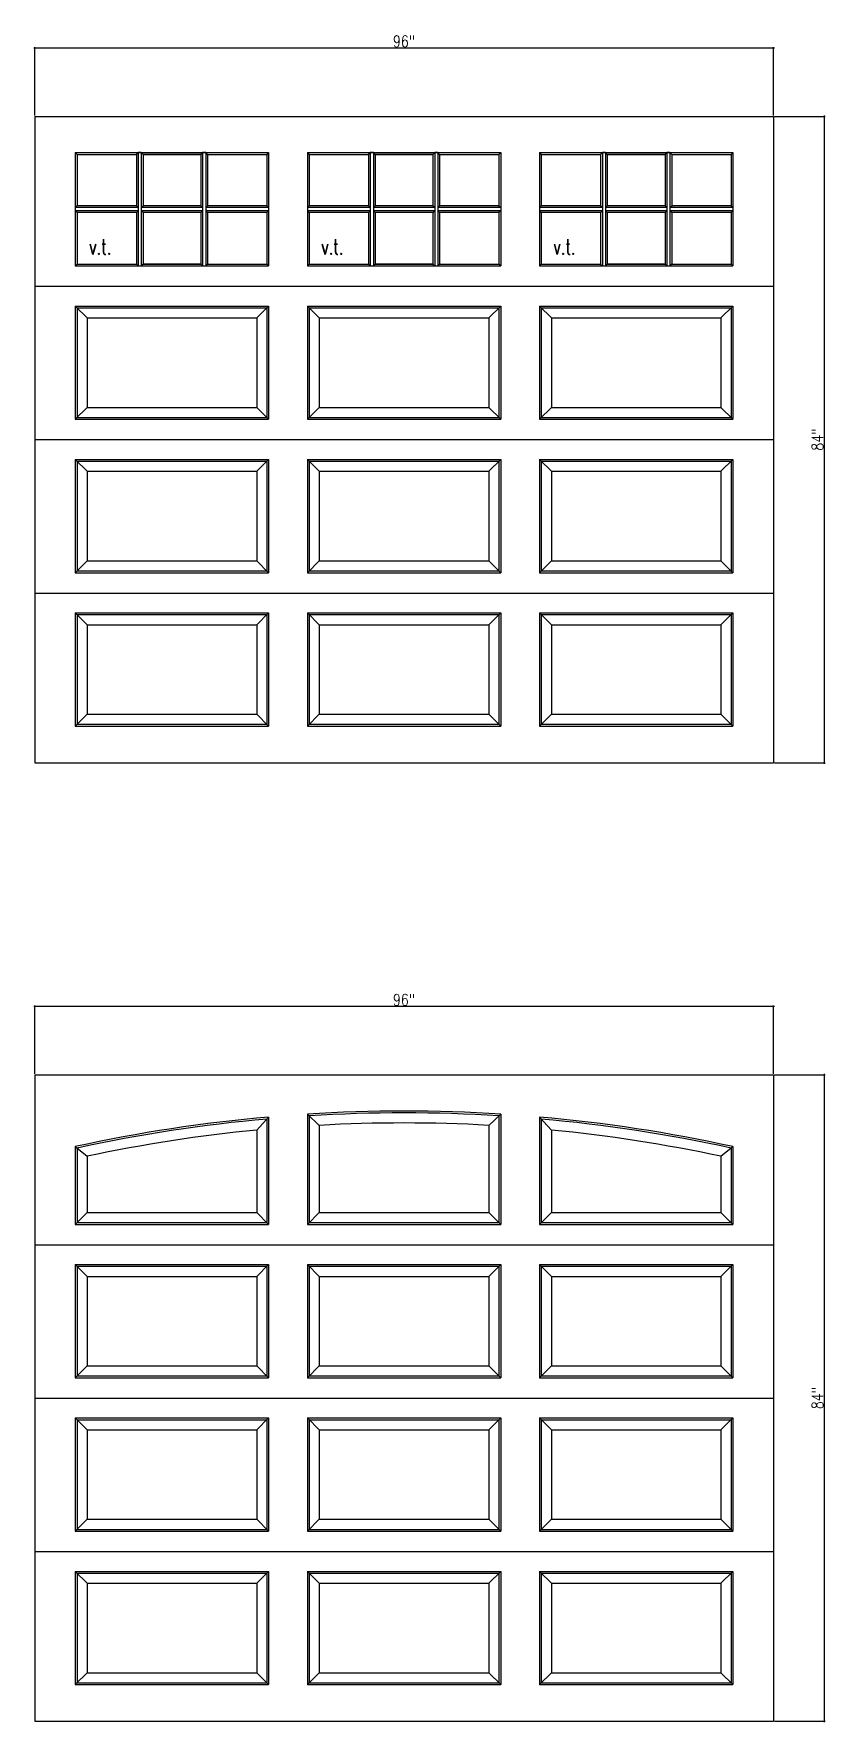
# Model space of a CAD drawing. Header units: inches. Extents: x 1985 to 11287, y 379 to 3234.
# Drawn here: x 8770.3 to 8873.1, y 2725.4 to 2944.8 of the extents above; entities that cross this region are included whole.
import ezdxf

# ---------------------------------------------------------------- set-up
doc = ezdxf.new("R2010")
doc.units = ezdxf.units.IN
doc.header["$MEASUREMENT"] = 0
doc.layers.get('0').update_dxf_attribs({"linetype": 'CONTINUOUS'})
doc.layers.get('Defpoints').update_dxf_attribs({"linetype": 'CONTINUOUS'})
doc.layers.add('COTE1-1 99', color=7, linetype='CONTINUOUS')
doc.layers.add('elevation 99', color=7, linetype='CONTINUOUS')
doc.styles.get("Standard").update_dxf_attribs({"font": 'txt.shx', "width": 0.8})
doc.dimstyles.new('Elevation', dxfattribs={"dimscale": 2, "dimtxt": 0.75, "dimasz": 0.0625, "dimexe": 0.0625, "dimexo": 0.0625, "dimgap": 0.0625, "dimtad": 1, "dimdec": 5, "dimzin": 0, "dimdsep": 46, "dimlunit": 5, "dimtxsty": 'Standard', "dimblk1": 'OBLIQUE', "dimblk2": 'OBLIQUE', "dimsah": 1, "dimcen": 2, "dimdle": 0.0625, "dimclrd": 1, "dimclre": 1, "dimadec": 1, "dimazin": 0, "dimtfac": 0.375, "dimtdec": 5, "dimtmove": 0, "dimatfit": 3, "dimldrblk": 'OBLIQUE', "dimfxl": 1, "dimfrac": 2, "dimtolj": 1, "dimtzin": 0, "dimarcsym": 0})

# ---------------------------------------------------------------- blocks, each defined once
blk = doc.blocks.new('_OBLIQUE')
at = {"color": 0, "linetype": 'ByBlock'}
blk.add_line((-0.5, -0.5), (0.5, 0.5), dxfattribs=at)
blk = doc.blocks.new('*D6')
at = {"layer": 'COTE1-1 99', "color": 1, "lineweight": -2, "transparency": 16777216}
for p, q in [((8866.51, 2942.93), (8770.26, 2942.93)), ((8770.38, 2934.18), (8770.38, 2943.06)), ((8866.38, 2934.18), (8866.38, 2943.06))]:
    blk.add_line(p, q, dxfattribs=at)
at = {"layer": 'Defpoints', "color": 0, "transparency": 16777216}
for p in [(8770.38, 2942.93), (8770.38, 2934.05), (8866.38, 2934.05)]:
    blk.add_point(p, dxfattribs=at)
at = {"layer": 'COTE1-1 99', "color": 1, "lineweight": -2, "transparency": 16777216, "xscale": 0.125, "yscale": 0.125, "zscale": 0.125, "rotation": 180}
blk.add_blockref('_OBLIQUE', (8770.38, 2942.93), dxfattribs=at)
at = {"layer": 'COTE1-1 99', "color": 1, "lineweight": -2, "transparency": 16777216, "xscale": 0.125, "yscale": 0.125, "zscale": 0.125}
blk.add_blockref('_OBLIQUE', (8866.38, 2942.93), dxfattribs=at)
at = {"layer": 'COTE1-1 99', "color": 0, "transparency": 16777216, "insert": (8818.38, 2943.81), "char_height": 1.5, "attachment_point": 5}
blk.add_mtext('\\A1;96"', dxfattribs=at)
blk = doc.blocks.new('*D22')
at = {"layer": 'COTE1-1 99', "color": 1, "lineweight": -2, "transparency": 16777216}
for p, q in [((8866.51, 2934.05), (8873.12, 2934.05)), ((8872.99, 2934.18), (8872.99, 2849.93)), ((8866.51, 2850.05), (8873.12, 2850.05))]:
    blk.add_line(p, q, dxfattribs=at)
at = {"layer": 'Defpoints', "color": 0, "transparency": 16777216}
for p in [(8866.38, 2934.05), (8866.38, 2850.05), (8872.99, 2850.05)]:
    blk.add_point(p, dxfattribs=at)
at = {"layer": 'COTE1-1 99', "color": 1, "lineweight": -2, "transparency": 16777216, "xscale": 0.125, "yscale": 0.125, "zscale": 0.125}
for p, rotation in [((8872.99, 2934.05), 90), ((8872.99, 2850.05), 270)]:
    blk.add_blockref('_OBLIQUE', p, dxfattribs=dict(at, rotation=rotation))
at = {"layer": 'COTE1-1 99', "color": 0, "transparency": 16777216, "insert": (8872.12, 2892.05), "char_height": 1.5, "attachment_point": 5, "rotation": 90}
blk.add_mtext('\\A1;84"', dxfattribs=at)
blk = doc.blocks.new('*D23')
at = {"layer": 'COTE1-1 99', "color": 1, "lineweight": -2, "transparency": 16777216}
for p, q in [((8866.51, 2818.37), (8770.26, 2818.37)), ((8770.38, 2809.62), (8770.38, 2818.5)), ((8866.38, 2809.62), (8866.38, 2818.5))]:
    blk.add_line(p, q, dxfattribs=at)
at = {"layer": 'Defpoints', "color": 0, "transparency": 16777216}
for p in [(8770.38, 2818.37), (8770.38, 2809.49), (8866.38, 2809.49)]:
    blk.add_point(p, dxfattribs=at)
at = {"layer": 'COTE1-1 99', "color": 1, "lineweight": -2, "transparency": 16777216, "xscale": 0.125, "yscale": 0.125, "zscale": 0.125, "rotation": 180}
blk.add_blockref('_OBLIQUE', (8770.38, 2818.37), dxfattribs=at)
at = {"layer": 'COTE1-1 99', "color": 1, "lineweight": -2, "transparency": 16777216, "xscale": 0.125, "yscale": 0.125, "zscale": 0.125}
blk.add_blockref('_OBLIQUE', (8866.38, 2818.37), dxfattribs=at)
at = {"layer": 'COTE1-1 99', "color": 0, "transparency": 16777216, "insert": (8818.38, 2819.25), "char_height": 1.5, "attachment_point": 5}
blk.add_mtext('\\A1;96"', dxfattribs=at)
blk = doc.blocks.new('*D26')
at = {"layer": 'COTE1-1 99', "color": 1, "lineweight": -2, "transparency": 16777216}
for p, q in [((8866.51, 2809.49), (8873.12, 2809.49)), ((8872.99, 2809.62), (8872.99, 2725.37)), ((8866.51, 2725.49), (8873.12, 2725.49))]:
    blk.add_line(p, q, dxfattribs=at)
at = {"layer": 'Defpoints', "color": 0, "transparency": 16777216}
for p in [(8866.38, 2809.49), (8866.38, 2725.49), (8872.99, 2725.49)]:
    blk.add_point(p, dxfattribs=at)
at = {"layer": 'COTE1-1 99', "color": 1, "lineweight": -2, "transparency": 16777216, "xscale": 0.125, "yscale": 0.125, "zscale": 0.125}
for p, rotation in [((8872.99, 2809.49), 90), ((8872.99, 2725.49), 270)]:
    blk.add_blockref('_OBLIQUE', p, dxfattribs=dict(at, rotation=rotation))
at = {"layer": 'COTE1-1 99', "color": 0, "transparency": 16777216, "insert": (8872.12, 2767.49), "char_height": 1.5, "attachment_point": 5, "rotation": 90}
blk.add_mtext('\\A1;84"', dxfattribs=at)

msp = doc.modelspace()

# ---------------------------------------------------------------- linework, layer by layer
at = {"layer": 'elevation 99'}
for p, q in [((8770.380625, 2934.053961), (8866.380625, 2934.053961)), ((8770.380625, 2934.053961), (8770.380625, 2850.053961)), ((8775.880625, 2934.053961), (8815.630625, 2934.053961)), ((8821.130625, 2934.053961), (8860.880625, 2934.053961)), ((8866.380625, 2934.053961), (8866.380625, 2850.053961)), ((8775.647625, 2929.349511), (8800.780225, 2929.349511)), ((8775.647625, 2929.349511), (8775.647625, 2914.633461)), ((8775.647625, 2929.349511), (8775.880625, 2929.116511)), ((8783.587658, 2929.116511), (8783.820658, 2929.349511)), ((8783.820658, 2929.349511), (8783.820658, 2914.633511)), ((8784.229658, 2929.349511), (8783.820658, 2929.349511)), ((8783.820658, 2929.349511), (8784.229658, 2929.349511)), ((8784.229658, 2929.349511), (8784.229658, 2914.633511)), ((8784.462658, 2929.116511), (8784.229658, 2929.349511)), ((8791.965192, 2929.116511), (8792.198192, 2929.349511)), ((8792.198192, 2929.349511), (8792.198192, 2914.633511)), ((8792.607192, 2929.349511), (8792.198192, 2929.349511)), ((8792.198192, 2929.349511), (8792.607192, 2929.349511)), ((8792.607192, 2929.349511), (8792.607192, 2914.633511)), ((8792.840192, 2929.116511), (8792.607192, 2929.349511)), ((8800.780225, 2929.349511), (8800.547225, 2929.116511)), ((8800.780225, 2929.349511), (8800.780225, 2914.633461)), ((8805.814225, 2929.349511), (8830.946825, 2929.349511)), ((8805.814225, 2929.349511), (8805.814225, 2914.633461)), ((8805.814225, 2929.349511), (8806.047225, 2929.116511)), ((8813.754258, 2929.116511), (8813.987258, 2929.349511)), ((8813.987258, 2929.349511), (8813.987258, 2914.633511)), ((8814.396258, 2929.349511), (8813.987258, 2929.349511)), ((8813.987258, 2929.349511), (8814.396258, 2929.349511)), ((8814.396258, 2929.349511), (8814.396258, 2914.633511)), ((8814.629258, 2929.116511), (8814.396258, 2929.349511)), ((8822.131792, 2929.116511), (8822.364792, 2929.349511)), ((8822.364792, 2929.349511), (8822.364792, 2914.633511)), ((8822.773792, 2929.349511), (8822.364792, 2929.349511)), ((8822.364792, 2929.349511), (8822.773792, 2929.349511)), ((8822.773792, 2929.349511), (8822.773792, 2914.633511)), ((8823.006792, 2929.116511), (8822.773792, 2929.349511)), ((8830.946825, 2929.349511), (8830.713825, 2929.116511)), ((8830.946825, 2929.349511), (8830.946825, 2914.633461)), ((8835.981025, 2929.349511), (8861.113625, 2929.349511)), ((8835.981025, 2929.349511), (8835.981025, 2914.633461)), ((8835.981025, 2929.349511), (8836.214025, 2929.116511)), ((8843.921058, 2929.116511), (8844.154058, 2929.349511)), ((8844.154058, 2929.349511), (8844.154058, 2914.633511)), ((8844.563058, 2929.349511), (8844.154058, 2929.349511)), ((8844.154058, 2929.349511), (8844.563058, 2929.349511)), ((8844.563058, 2929.349511), (8844.563058, 2914.633511)), ((8844.796058, 2929.116511), (8844.563058, 2929.349511)), ((8852.298592, 2929.116511), (8852.531592, 2929.349511)), ((8852.531592, 2929.349511), (8852.531592, 2914.633511)), ((8852.940592, 2929.349511), (8852.531592, 2929.349511)), ((8852.531592, 2929.349511), (8852.940592, 2929.349511)), ((8852.940592, 2929.349511), (8852.940592, 2914.633511)), ((8853.173592, 2929.116511), (8852.940592, 2929.349511)), ((8861.113625, 2929.349511), (8860.880625, 2929.116511)), ((8861.113625, 2929.349511), (8861.113625, 2914.633461)), ((8775.880625, 2929.116511), (8783.587658, 2929.116511)), ((8775.880625, 2929.116511), (8775.880625, 2922.429011)), ((8783.587658, 2929.116511), (8783.587658, 2922.429011)), ((8784.462658, 2929.116511), (8791.965192, 2929.116511)), ((8791.965192, 2929.116511), (8784.462658, 2929.116511)), ((8784.462658, 2929.116511), (8784.462658, 2922.429011)), ((8791.965192, 2929.116511), (8784.462658, 2929.116511)), ((8791.965192, 2929.116511), (8791.965192, 2922.429011)), ((8792.840192, 2929.116511), (8800.547225, 2929.116511)), ((8792.840192, 2929.116511), (8792.840192, 2922.429011)), ((8800.547225, 2929.116511), (8800.547225, 2922.429011)), ((8806.047225, 2929.116511), (8813.754258, 2929.116511)), ((8806.047225, 2929.116511), (8806.047225, 2922.429011)), ((8813.754258, 2929.116511), (8813.754258, 2922.429011)), ((8814.629258, 2929.116511), (8822.131792, 2929.116511)), ((8822.131792, 2929.116511), (8814.629258, 2929.116511)), ((8814.629258, 2929.116511), (8814.629258, 2922.429011)), ((8822.131792, 2929.116511), (8814.629258, 2929.116511)), ((8822.131792, 2929.116511), (8822.131792, 2922.429011)), ((8823.006792, 2929.116511), (8830.713825, 2929.116511)), ((8823.006792, 2929.116511), (8823.006792, 2922.429011)), ((8830.713825, 2929.116511), (8830.713825, 2922.429011)), ((8836.214025, 2929.116511), (8843.921058, 2929.116511)), ((8836.214025, 2929.116511), (8836.214025, 2922.429011)), ((8843.921058, 2929.116511), (8843.921058, 2922.429011)), ((8844.796058, 2929.116511), (8852.298592, 2929.116511)), ((8852.298592, 2929.116511), (8844.796058, 2929.116511)), ((8844.796058, 2929.116511), (8844.796058, 2922.429011)), ((8852.298592, 2929.116511), (8844.796058, 2929.116511)), ((8852.298592, 2929.116511), (8852.298592, 2922.429011)), ((8853.173592, 2929.116511), (8860.880625, 2929.116511)), ((8853.173592, 2929.116511), (8853.173592, 2922.429011)), ((8860.880625, 2929.116511), (8860.880625, 2922.429011)), ((8775.880625, 2922.429011), (8775.647625, 2922.196011)), ((8781.926125, 2922.196011), (8775.647625, 2922.196011)), ((8775.880625, 2921.554011), (8775.647625, 2921.787011)), ((8781.926125, 2921.787011), (8775.647625, 2921.787011)), ((8781.693125, 2922.429011), (8775.880625, 2922.429011)), ((8775.880625, 2921.554011), (8775.880625, 2914.866461)), ((8781.693125, 2921.554011), (8775.880625, 2921.554011)), ((8783.820658, 2922.196011), (8781.460125, 2922.196011)), ((8783.820658, 2921.787011), (8781.460125, 2921.787011)), ((8783.587658, 2922.429011), (8781.693125, 2922.429011)), ((8783.587658, 2921.554011), (8781.693125, 2921.554011)), ((8783.820658, 2922.196011), (8783.587658, 2922.429011)), ((8783.587658, 2921.554011), (8783.820658, 2921.787011)), ((8783.587658, 2921.554011), (8783.587658, 2914.866511)), ((8784.229658, 2922.196011), (8784.462658, 2922.429011)), ((8792.198192, 2922.196011), (8784.229658, 2922.196011)), ((8792.198192, 2921.787011), (8784.229658, 2921.787011)), ((8784.462658, 2921.554011), (8784.229658, 2921.787011)), ((8791.965192, 2922.429011), (8784.462658, 2922.429011)), ((8791.965192, 2921.554011), (8784.462658, 2921.554011)), ((8784.462658, 2921.554011), (8784.462658, 2914.866511)), ((8792.198192, 2922.196011), (8791.965192, 2922.429011)), ((8791.965192, 2921.554011), (8792.198192, 2921.787011)), ((8791.965192, 2921.554011), (8791.965192, 2914.866511)), ((8792.607192, 2922.196011), (8792.840192, 2922.429011)), ((8800.780225, 2922.196011), (8792.607192, 2922.196011)), ((8800.780225, 2921.787011), (8792.607192, 2921.787011)), ((8792.840192, 2921.554011), (8792.607192, 2921.787011)), ((8800.547225, 2922.429011), (8792.840192, 2922.429011)), ((8800.547225, 2921.554011), (8792.840192, 2921.554011)), ((8792.840192, 2921.554011), (8792.840192, 2914.866511)), ((8800.547225, 2922.429011), (8800.780225, 2922.196011)), ((8800.780225, 2921.787011), (8800.547225, 2921.554011)), ((8800.547225, 2921.554011), (8800.547225, 2914.866461)), ((8806.047225, 2922.429011), (8805.814225, 2922.196011)), ((8812.092725, 2922.196011), (8805.814225, 2922.196011)), ((8806.047225, 2921.554011), (8805.814225, 2921.787011)), ((8812.092725, 2921.787011), (8805.814225, 2921.787011)), ((8811.859725, 2922.429011), (8806.047225, 2922.429011)), ((8806.047225, 2921.554011), (8806.047225, 2914.866461)), ((8811.859725, 2921.554011), (8806.047225, 2921.554011)), ((8813.987258, 2922.196011), (8811.626725, 2922.196011)), ((8813.987258, 2921.787011), (8811.626725, 2921.787011)), ((8813.754258, 2922.429011), (8811.859725, 2922.429011)), ((8813.754258, 2921.554011), (8811.859725, 2921.554011)), ((8813.987258, 2922.196011), (8813.754258, 2922.429011)), ((8813.754258, 2921.554011), (8813.987258, 2921.787011)), ((8813.754258, 2921.554011), (8813.754258, 2914.866511)), ((8814.396258, 2922.196011), (8814.629258, 2922.429011)), ((8822.364792, 2922.196011), (8814.396258, 2922.196011)), ((8822.364792, 2921.787011), (8814.396258, 2921.787011)), ((8814.629258, 2921.554011), (8814.396258, 2921.787011)), ((8822.131792, 2922.429011), (8814.629258, 2922.429011)), ((8822.131792, 2921.554011), (8814.629258, 2921.554011)), ((8814.629258, 2921.554011), (8814.629258, 2914.866511)), ((8822.364792, 2922.196011), (8822.131792, 2922.429011)), ((8822.131792, 2921.554011), (8822.364792, 2921.787011)), ((8822.131792, 2921.554011), (8822.131792, 2914.866511)), ((8822.773792, 2922.196011), (8823.006792, 2922.429011)), ((8830.946825, 2922.196011), (8822.773792, 2922.196011)), ((8830.946825, 2921.787011), (8822.773792, 2921.787011)), ((8823.006792, 2921.554011), (8822.773792, 2921.787011)), ((8830.713825, 2922.429011), (8823.006792, 2922.429011)), ((8830.713825, 2921.554011), (8823.006792, 2921.554011)), ((8823.006792, 2921.554011), (8823.006792, 2914.866511)), ((8830.713825, 2922.429011), (8830.946825, 2922.196011)), ((8830.946825, 2921.787011), (8830.713825, 2921.554011)), ((8830.713825, 2921.554011), (8830.713825, 2914.866461)), ((8836.214025, 2922.429011), (8835.981025, 2922.196011)), ((8842.259525, 2922.196011), (8835.981025, 2922.196011)), ((8836.214025, 2921.554011), (8835.981025, 2921.787011)), ((8842.259525, 2921.787011), (8835.981025, 2921.787011)), ((8842.026525, 2922.429011), (8836.214025, 2922.429011)), ((8836.214025, 2921.554011), (8836.214025, 2914.866461)), ((8842.026525, 2921.554011), (8836.214025, 2921.554011)), ((8844.154058, 2922.196011), (8841.793525, 2922.196011)), ((8844.154058, 2921.787011), (8841.793525, 2921.787011)), ((8843.921058, 2922.429011), (8842.026525, 2922.429011)), ((8843.921058, 2921.554011), (8842.026525, 2921.554011)), ((8844.154058, 2922.196011), (8843.921058, 2922.429011)), ((8843.921058, 2921.554011), (8844.154058, 2921.787011)), ((8843.921058, 2921.554011), (8843.921058, 2914.866511)), ((8844.563058, 2922.196011), (8844.796058, 2922.429011)), ((8852.531592, 2922.196011), (8844.563058, 2922.196011)), ((8852.531592, 2921.787011), (8844.563058, 2921.787011)), ((8844.796058, 2921.554011), (8844.563058, 2921.787011)), ((8852.298592, 2922.429011), (8844.796058, 2922.429011)), ((8852.298592, 2921.554011), (8844.796058, 2921.554011)), ((8844.796058, 2921.554011), (8844.796058, 2914.866511)), ((8852.531592, 2922.196011), (8852.298592, 2922.429011)), ((8852.298592, 2921.554011), (8852.531592, 2921.787011)), ((8852.298592, 2921.554011), (8852.298592, 2914.866511)), ((8852.940592, 2922.196011), (8853.173592, 2922.429011)), ((8861.113625, 2922.196011), (8852.940592, 2922.196011)), ((8861.113625, 2921.787011), (8852.940592, 2921.787011)), ((8853.173592, 2921.554011), (8852.940592, 2921.787011)), ((8860.880625, 2922.429011), (8853.173592, 2922.429011)), ((8860.880625, 2921.554011), (8853.173592, 2921.554011)), ((8853.173592, 2921.554011), (8853.173592, 2914.866511)), ((8860.880625, 2922.429011), (8861.113625, 2922.196011)), ((8861.113625, 2921.787011), (8860.880625, 2921.554011)), ((8860.880625, 2921.554011), (8860.880625, 2914.866461)), ((8775.647625, 2914.633461), (8775.880625, 2914.866461)), ((8775.647625, 2914.633461), (8800.780225, 2914.633461)), ((8775.880625, 2914.866461), (8783.587708, 2914.866461)), ((8783.587658, 2914.866511), (8783.820658, 2914.633511)), ((8784.462658, 2914.866511), (8784.229658, 2914.633511)), ((8784.462608, 2914.866461), (8791.965242, 2914.866461)), ((8791.965242, 2914.866461), (8784.462608, 2914.866461)), ((8791.965192, 2914.866511), (8784.462658, 2914.866511)), ((8791.965192, 2914.866511), (8792.198192, 2914.633511)), ((8792.840192, 2914.866511), (8792.607192, 2914.633511)), ((8792.840142, 2914.866461), (8800.547225, 2914.866461)), ((8800.780225, 2914.633461), (8800.547225, 2914.866461)), ((8805.814225, 2914.633461), (8806.047225, 2914.866461)), ((8805.814225, 2914.633461), (8830.946825, 2914.633461)), ((8806.047225, 2914.866461), (8813.754308, 2914.866461)), ((8813.754258, 2914.866511), (8813.987258, 2914.633511)), ((8814.629258, 2914.866511), (8814.396258, 2914.633511)), ((8814.629208, 2914.866461), (8822.131842, 2914.866461)), ((8822.131842, 2914.866461), (8814.629208, 2914.866461)), ((8822.131792, 2914.866511), (8814.629258, 2914.866511)), ((8822.131792, 2914.866511), (8822.364792, 2914.633511)), ((8823.006792, 2914.866511), (8822.773792, 2914.633511)), ((8823.006742, 2914.866461), (8830.713825, 2914.866461)), ((8830.946825, 2914.633461), (8830.713825, 2914.866461)), ((8835.981025, 2914.633461), (8836.214025, 2914.866461)), ((8835.981025, 2914.633461), (8861.113625, 2914.633461)), ((8836.214025, 2914.866461), (8843.921108, 2914.866461)), ((8843.921058, 2914.866511), (8844.154058, 2914.633511)), ((8844.796058, 2914.866511), (8844.563058, 2914.633511)), ((8844.796008, 2914.866461), (8852.298642, 2914.866461)), ((8852.298642, 2914.866461), (8844.796008, 2914.866461)), ((8852.298592, 2914.866511), (8844.796058, 2914.866511)), ((8852.298592, 2914.866511), (8852.531592, 2914.633511)), ((8853.173592, 2914.866511), (8852.940592, 2914.633511)), ((8853.173542, 2914.866461), (8860.880625, 2914.866461)), ((8861.113625, 2914.633461), (8860.880625, 2914.866461)), ((8770.380625, 2911.991461), (8866.380625, 2911.991461)), ((8775.647625, 2909.411961), (8800.780225, 2909.411961)), ((8775.647625, 2909.411961), (8777.193125, 2907.866461)), ((8775.647625, 2909.411961), (8775.647625, 2894.695911)), ((8775.880625, 2909.178961), (8800.547225, 2909.178961)), ((8775.880625, 2909.178961), (8775.880625, 2894.928911)), ((8777.193125, 2907.866461), (8799.234725, 2907.866461)), ((8777.193125, 2907.866461), (8777.193125, 2896.241411)), ((8800.780225, 2909.411961), (8799.234725, 2907.866461)), ((8799.234725, 2907.866461), (8799.234725, 2896.241411)), ((8800.547225, 2909.178961), (8800.547225, 2894.928911)), ((8800.780225, 2909.411961), (8800.780225, 2894.695911)), ((8805.814225, 2909.411961), (8830.947025, 2909.411961)), ((8805.814225, 2909.411961), (8805.814225, 2894.695911)), ((8805.814225, 2909.411961), (8807.359725, 2907.866461)), ((8806.047225, 2909.178961), (8830.714025, 2909.178961)), ((8806.047225, 2909.178961), (8806.047225, 2894.928911)), ((8807.359725, 2907.866461), (8829.401525, 2907.866461)), ((8807.359725, 2907.866461), (8807.359725, 2896.241411)), ((8830.947025, 2909.411961), (8829.401525, 2907.866461)), ((8829.401525, 2907.866461), (8829.401525, 2896.241411)), ((8830.714025, 2909.178961), (8830.714025, 2894.928911)), ((8830.947025, 2909.411961), (8830.947025, 2894.695911)), ((8835.981025, 2909.411961), (8861.113625, 2909.411961)), ((8835.981025, 2909.411961), (8837.526525, 2907.866461)), ((8835.981025, 2909.411961), (8835.981025, 2894.695911)), ((8836.214025, 2909.178961), (8860.880625, 2909.178961)), ((8836.214025, 2909.178961), (8836.214025, 2894.928911)), ((8837.526525, 2907.866461), (8859.568125, 2907.866461)), ((8837.526525, 2907.866461), (8837.526525, 2896.241411)), ((8861.113625, 2909.411961), (8859.568125, 2907.866461)), ((8859.568125, 2907.866461), (8859.568125, 2896.241411)), ((8860.880625, 2909.178961), (8860.880625, 2894.928911)), ((8861.113625, 2909.411961), (8861.113625, 2894.695911)), ((8775.647625, 2894.695911), (8777.193125, 2896.241411)), ((8775.647625, 2894.695911), (8800.780225, 2894.695911)), ((8775.880625, 2894.928911), (8800.547225, 2894.928911)), ((8777.193125, 2896.241411), (8799.234725, 2896.241411)), ((8800.780225, 2894.695911), (8799.234725, 2896.241411)), ((8805.814225, 2894.695911), (8807.359725, 2896.241411)), ((8805.814225, 2894.695911), (8830.947025, 2894.695911)), ((8806.047225, 2894.928911), (8830.714025, 2894.928911)), ((8807.359725, 2896.241411), (8829.401525, 2896.241411)), ((8830.947025, 2894.695911), (8829.401525, 2896.241411)), ((8835.981025, 2894.695911), (8837.526525, 2896.241411)), ((8835.981025, 2894.695911), (8861.113625, 2894.695911)), ((8836.214025, 2894.928911), (8860.880625, 2894.928911)), ((8837.526525, 2896.241411), (8859.568125, 2896.241411)), ((8861.113625, 2894.695911), (8859.568125, 2896.241411)), ((8770.380625, 2892.053961), (8866.380625, 2892.053961)), ((8775.647625, 2889.474461), (8800.780225, 2889.474461)), ((8775.647625, 2889.474461), (8775.647625, 2874.758411)), ((8775.647625, 2889.474461), (8777.193125, 2887.928961)), ((8775.880625, 2889.241461), (8800.547225, 2889.241461)), ((8775.880625, 2889.241461), (8775.880625, 2874.991411)), ((8777.193125, 2887.928961), (8799.234725, 2887.928961)), ((8777.193125, 2887.928961), (8777.193125, 2876.303911)), ((8800.780225, 2889.474461), (8799.234725, 2887.928961)), ((8799.234725, 2887.928961), (8799.234725, 2876.303911)), ((8800.547225, 2889.241461), (8800.547225, 2874.991411)), ((8800.780225, 2889.474461), (8800.780225, 2874.758411)), ((8805.814225, 2889.474461), (8805.814225, 2874.758411)), ((8805.814225, 2889.474461), (8830.947025, 2889.474461)), ((8805.814225, 2889.474461), (8807.359725, 2887.928961)), ((8806.047225, 2889.241461), (8806.047225, 2874.991411)), ((8806.047225, 2889.241461), (8830.714025, 2889.241461)), ((8807.359725, 2887.928961), (8807.359725, 2876.303911)), ((8807.359725, 2887.928961), (8829.401525, 2887.928961)), ((8830.947025, 2889.474461), (8829.401525, 2887.928961)), ((8829.401525, 2887.928961), (8829.401525, 2876.303911)), ((8830.714025, 2889.241461), (8830.714025, 2874.991411)), ((8830.947025, 2889.474461), (8830.947025, 2874.758411)), ((8835.981025, 2889.474461), (8835.981025, 2874.758411)), ((8835.981025, 2889.474461), (8861.113625, 2889.474461)), ((8835.981025, 2889.474461), (8837.526525, 2887.928961)), ((8836.214025, 2889.241461), (8836.214025, 2874.991411)), ((8836.214025, 2889.241461), (8860.880625, 2889.241461)), ((8837.526525, 2887.928961), (8837.526525, 2876.303911)), ((8837.526525, 2887.928961), (8859.568125, 2887.928961)), ((8861.113625, 2889.474461), (8859.568125, 2887.928961)), ((8859.568125, 2887.928961), (8859.568125, 2876.303911)), ((8860.880625, 2889.241461), (8860.880625, 2874.991411)), ((8861.113625, 2889.474461), (8861.113625, 2874.758411)), ((8775.647625, 2874.758411), (8777.193125, 2876.303911)), ((8775.647625, 2874.758411), (8800.780225, 2874.758411)), ((8775.880625, 2874.991411), (8800.547225, 2874.991411)), ((8777.193125, 2876.303911), (8799.234725, 2876.303911)), ((8800.780225, 2874.758411), (8799.234725, 2876.303911)), ((8805.814225, 2874.758411), (8807.359725, 2876.303911)), ((8805.814225, 2874.758411), (8830.947025, 2874.758411)), ((8806.047225, 2874.991411), (8830.714025, 2874.991411)), ((8807.359725, 2876.303911), (8829.401525, 2876.303911)), ((8830.947025, 2874.758411), (8829.401525, 2876.303911)), ((8835.981025, 2874.758411), (8837.526525, 2876.303911)), ((8835.981025, 2874.758411), (8861.113625, 2874.758411)), ((8836.214025, 2874.991411), (8860.880625, 2874.991411)), ((8837.526525, 2876.303911), (8859.568125, 2876.303911)), ((8861.113625, 2874.758411), (8859.568125, 2876.303911)), ((8770.380625, 2872.116461), (8866.380625, 2872.116461)), ((8775.647625, 2869.537011), (8800.780225, 2869.537011)), ((8775.647625, 2869.537011), (8775.647625, 2854.820961)), ((8775.647625, 2869.537011), (8777.193125, 2867.991511)), ((8775.880625, 2869.304011), (8800.547225, 2869.304011)), ((8775.880625, 2869.304011), (8775.880625, 2855.053961)), ((8777.193125, 2867.991511), (8799.234725, 2867.991511)), ((8777.193125, 2867.991511), (8777.193125, 2856.366461)), ((8800.780225, 2869.537011), (8799.234725, 2867.991511)), ((8799.234725, 2867.991511), (8799.234725, 2856.366461)), ((8800.547225, 2869.304011), (8800.547225, 2855.053961)), ((8800.780225, 2869.537011), (8800.780225, 2854.820961)), ((8805.814225, 2869.537011), (8830.947025, 2869.537011)), ((8805.814225, 2869.537011), (8805.814225, 2854.820961)), ((8805.814225, 2869.537011), (8807.359725, 2867.991511)), ((8806.047225, 2869.304011), (8830.714025, 2869.304011)), ((8806.047225, 2869.304011), (8806.047225, 2855.053961)), ((8807.359725, 2867.991511), (8829.401525, 2867.991511)), ((8807.359725, 2867.991511), (8807.359725, 2856.366461)), ((8830.947025, 2869.537011), (8829.401525, 2867.991511)), ((8829.401525, 2867.991511), (8829.401525, 2856.366461)), ((8830.714025, 2869.304011), (8830.714025, 2855.053961)), ((8830.947025, 2869.537011), (8830.947025, 2854.820961)), ((8835.981025, 2869.537011), (8835.981025, 2854.820961)), ((8835.981025, 2869.537011), (8861.113625, 2869.537011)), ((8835.981025, 2869.537011), (8837.526525, 2867.991511)), ((8836.214025, 2869.304011), (8836.214025, 2855.053961)), ((8836.214025, 2869.304011), (8860.880625, 2869.304011)), ((8837.526525, 2867.991511), (8837.526525, 2856.366461)), ((8837.526525, 2867.991511), (8859.568125, 2867.991511)), ((8861.113625, 2869.537011), (8859.568125, 2867.991511)), ((8859.568125, 2867.991511), (8859.568125, 2856.366461)), ((8860.880625, 2869.304011), (8860.880625, 2855.053961)), ((8861.113625, 2869.537011), (8861.113625, 2854.820961)), ((8775.647625, 2854.820961), (8777.193125, 2856.366461)), ((8775.647625, 2854.820961), (8800.780225, 2854.820961)), ((8775.880625, 2855.053961), (8800.547225, 2855.053961)), ((8777.193125, 2856.366461), (8799.234725, 2856.366461)), ((8800.780225, 2854.820961), (8799.234725, 2856.366461)), ((8805.814225, 2854.820961), (8807.359725, 2856.366461)), ((8805.814225, 2854.820961), (8830.947025, 2854.820961)), ((8806.047225, 2855.053961), (8830.714025, 2855.053961)), ((8807.359725, 2856.366461), (8829.401525, 2856.366461)), ((8830.947025, 2854.820961), (8829.401525, 2856.366461)), ((8835.981025, 2854.820961), (8837.526525, 2856.366461)), ((8835.981025, 2854.820961), (8861.113625, 2854.820961)), ((8836.214025, 2855.053961), (8860.880625, 2855.053961)), ((8837.526525, 2856.366461), (8859.568125, 2856.366461)), ((8861.113625, 2854.820961), (8859.568125, 2856.366461)), ((8770.380625, 2850.053961), (8866.380625, 2850.053961)), ((8770.380625, 2809.49143), (8866.380625, 2809.49143)), ((8770.380625, 2809.49143), (8770.380625, 2725.49143)), ((8775.880625, 2809.49143), (8815.630625, 2809.49143)), ((8821.130625, 2809.49143), (8860.880625, 2809.49143)), ((8866.380625, 2809.49143), (8866.380625, 2725.49143)), ((8805.814225, 2804.392264), (8805.814225, 2790.07093)), ((8805.814225, 2804.392264), (8807.359725, 2802.935588)), ((8829.401525, 2802.935588), (8830.947025, 2804.392264)), ((8830.947025, 2804.392264), (8830.947025, 2790.07093)), ((8799.234725, 2802.316861), (8800.780225, 2804.011946)), ((8799.234725, 2802.316861), (8799.234725, 2791.61643)), ((8800.547225, 2803.756394), (8800.547225, 2790.30393)), ((8800.780225, 2804.011946), (8800.780225, 2790.07093)), ((8806.047225, 2804.172655), (8806.047225, 2790.30393)), ((8807.359725, 2802.935588), (8807.359725, 2791.61643)), ((8829.401525, 2802.935588), (8829.401525, 2791.61643)), ((8830.714025, 2804.172655), (8830.714025, 2790.30393)), ((8835.981025, 2804.011946), (8835.981025, 2790.07093)), ((8835.981025, 2804.011946), (8837.526525, 2802.316861)), ((8836.214025, 2803.757318), (8836.214025, 2790.30393)), ((8837.526525, 2802.316861), (8837.526525, 2791.61643)), ((8775.647625, 2800.173879), (8775.647625, 2790.07093)), ((8775.647625, 2800.173879), (8777.193125, 2798.925563)), ((8775.880625, 2799.985683), (8775.880625, 2790.30393)), ((8859.568125, 2798.925563), (8861.113625, 2800.173879)), ((8860.880625, 2799.986193), (8860.880625, 2790.30393)), ((8861.113625, 2800.173879), (8861.113625, 2790.07093)), ((8777.193125, 2798.925563), (8777.193125, 2791.61643)), ((8859.568125, 2798.925563), (8859.568125, 2791.61643)), ((8775.647625, 2790.07093), (8777.193125, 2791.61643)), ((8777.193125, 2791.61643), (8799.234725, 2791.61643)), ((8800.780225, 2790.07093), (8799.234725, 2791.61643)), ((8805.814225, 2790.07093), (8807.359725, 2791.61643)), ((8807.359725, 2791.61643), (8829.401525, 2791.61643)), ((8830.947025, 2790.07093), (8829.401525, 2791.61643)), ((8835.981025, 2790.07093), (8837.526525, 2791.61643)), ((8837.526525, 2791.61643), (8859.568125, 2791.61643)), ((8861.113625, 2790.07093), (8859.568125, 2791.61643)), ((8775.647625, 2790.07093), (8800.780225, 2790.07093)), ((8775.880625, 2790.30393), (8800.547225, 2790.30393)), ((8805.814225, 2790.07093), (8830.947025, 2790.07093)), ((8806.047225, 2790.30393), (8830.714025, 2790.30393)), ((8835.981025, 2790.07093), (8861.113625, 2790.07093)), ((8836.214025, 2790.30393), (8860.880625, 2790.30393)), ((8770.380625, 2787.42893), (8866.380625, 2787.42893)), ((8775.647625, 2784.84943), (8800.780225, 2784.84943)), ((8775.647625, 2784.84943), (8777.193125, 2783.30393)), ((8775.647625, 2784.84943), (8775.647625, 2770.13338)), ((8775.880625, 2784.61643), (8800.547225, 2784.61643)), ((8775.880625, 2784.61643), (8775.880625, 2770.36638)), ((8800.780225, 2784.84943), (8799.234725, 2783.30393)), ((8800.547225, 2784.61643), (8800.547225, 2770.36638)), ((8800.780225, 2784.84943), (8800.780225, 2770.13338)), ((8805.814225, 2784.84943), (8830.947025, 2784.84943)), ((8805.814225, 2784.84943), (8805.814225, 2770.13338)), ((8805.814225, 2784.84943), (8807.359725, 2783.30393)), ((8806.047225, 2784.61643), (8830.714025, 2784.61643)), ((8806.047225, 2784.61643), (8806.047225, 2770.36638)), ((8830.947025, 2784.84943), (8829.401525, 2783.30393)), ((8830.714025, 2784.61643), (8830.714025, 2770.36638)), ((8830.947025, 2784.84943), (8830.947025, 2770.13338)), ((8835.981025, 2784.84943), (8861.113625, 2784.84943)), ((8835.981025, 2784.84943), (8837.526525, 2783.30393)), ((8835.981025, 2784.84943), (8835.981025, 2770.13338)), ((8836.214025, 2784.61643), (8860.880625, 2784.61643)), ((8836.214025, 2784.61643), (8836.214025, 2770.36638)), ((8861.113625, 2784.84943), (8859.568125, 2783.30393)), ((8860.880625, 2784.61643), (8860.880625, 2770.36638)), ((8861.113625, 2784.84943), (8861.113625, 2770.13338)), ((8777.193125, 2783.30393), (8799.234725, 2783.30393)), ((8777.193125, 2783.30393), (8777.193125, 2771.67888)), ((8799.234725, 2783.30393), (8799.234725, 2771.67888)), ((8807.359725, 2783.30393), (8829.401525, 2783.30393)), ((8807.359725, 2783.30393), (8807.359725, 2771.67888)), ((8829.401525, 2783.30393), (8829.401525, 2771.67888)), ((8837.526525, 2783.30393), (8859.568125, 2783.30393)), ((8837.526525, 2783.30393), (8837.526525, 2771.67888)), ((8859.568125, 2783.30393), (8859.568125, 2771.67888)), ((8775.647625, 2770.13338), (8777.193125, 2771.67888)), ((8777.193125, 2771.67888), (8799.234725, 2771.67888)), ((8800.780225, 2770.13338), (8799.234725, 2771.67888)), ((8805.814225, 2770.13338), (8807.359725, 2771.67888)), ((8807.359725, 2771.67888), (8829.401525, 2771.67888)), ((8830.947025, 2770.13338), (8829.401525, 2771.67888)), ((8835.981025, 2770.13338), (8837.526525, 2771.67888)), ((8837.526525, 2771.67888), (8859.568125, 2771.67888)), ((8861.113625, 2770.13338), (8859.568125, 2771.67888)), ((8775.647625, 2770.13338), (8800.780225, 2770.13338)), ((8775.880625, 2770.36638), (8800.547225, 2770.36638)), ((8805.814225, 2770.13338), (8830.947025, 2770.13338)), ((8806.047225, 2770.36638), (8830.714025, 2770.36638)), ((8835.981025, 2770.13338), (8861.113625, 2770.13338)), ((8836.214025, 2770.36638), (8860.880625, 2770.36638)), ((8770.380625, 2767.49143), (8866.380625, 2767.49143)), ((8775.647625, 2764.91193), (8800.780225, 2764.91193)), ((8775.647625, 2764.91193), (8775.647625, 2750.19588)), ((8775.647625, 2764.91193), (8777.193125, 2763.36643)), ((8800.780225, 2764.91193), (8799.234725, 2763.36643)), ((8800.780225, 2764.91193), (8800.780225, 2750.19588)), ((8805.814225, 2764.91193), (8805.814225, 2750.19588)), ((8805.814225, 2764.91193), (8830.947025, 2764.91193)), ((8805.814225, 2764.91193), (8807.359725, 2763.36643)), ((8830.947025, 2764.91193), (8829.401525, 2763.36643)), ((8830.947025, 2764.91193), (8830.947025, 2750.19588)), ((8835.981025, 2764.91193), (8835.981025, 2750.19588)), ((8835.981025, 2764.91193), (8861.113625, 2764.91193)), ((8835.981025, 2764.91193), (8837.526525, 2763.36643)), ((8861.113625, 2764.91193), (8859.568125, 2763.36643)), ((8861.113625, 2764.91193), (8861.113625, 2750.19588)), ((8775.880625, 2764.67893), (8800.547225, 2764.67893)), ((8775.880625, 2764.67893), (8775.880625, 2750.42888)), ((8777.193125, 2763.36643), (8799.234725, 2763.36643)), ((8777.193125, 2763.36643), (8777.193125, 2751.74138)), ((8799.234725, 2763.36643), (8799.234725, 2751.74138)), ((8800.547225, 2764.67893), (8800.547225, 2750.42888)), ((8806.047225, 2764.67893), (8806.047225, 2750.42888)), ((8806.047225, 2764.67893), (8830.714025, 2764.67893)), ((8807.359725, 2763.36643), (8807.359725, 2751.74138)), ((8807.359725, 2763.36643), (8829.401525, 2763.36643)), ((8829.401525, 2763.36643), (8829.401525, 2751.74138)), ((8830.714025, 2764.67893), (8830.714025, 2750.42888)), ((8836.214025, 2764.67893), (8836.214025, 2750.42888)), ((8836.214025, 2764.67893), (8860.880625, 2764.67893)), ((8837.526525, 2763.36643), (8837.526525, 2751.74138)), ((8837.526525, 2763.36643), (8859.568125, 2763.36643)), ((8859.568125, 2763.36643), (8859.568125, 2751.74138)), ((8860.880625, 2764.67893), (8860.880625, 2750.42888)), ((8775.647625, 2750.19588), (8777.193125, 2751.74138)), ((8777.193125, 2751.74138), (8799.234725, 2751.74138)), ((8800.780225, 2750.19588), (8799.234725, 2751.74138)), ((8805.814225, 2750.19588), (8807.359725, 2751.74138)), ((8807.359725, 2751.74138), (8829.401525, 2751.74138)), ((8830.947025, 2750.19588), (8829.401525, 2751.74138)), ((8835.981025, 2750.19588), (8837.526525, 2751.74138)), ((8837.526525, 2751.74138), (8859.568125, 2751.74138)), ((8861.113625, 2750.19588), (8859.568125, 2751.74138)), ((8775.647625, 2750.19588), (8800.780225, 2750.19588)), ((8775.880625, 2750.42888), (8800.547225, 2750.42888)), ((8805.814225, 2750.19588), (8830.947025, 2750.19588)), ((8806.047225, 2750.42888), (8830.714025, 2750.42888)), ((8835.981025, 2750.19588), (8861.113625, 2750.19588)), ((8836.214025, 2750.42888), (8860.880625, 2750.42888)), ((8770.380625, 2747.55393), (8866.380625, 2747.55393)), ((8775.647625, 2744.97448), (8800.780225, 2744.97448)), ((8775.647625, 2744.97448), (8775.647625, 2730.25843)), ((8775.647625, 2744.97448), (8777.193125, 2743.42898)), ((8775.880625, 2744.74148), (8800.547225, 2744.74148)), ((8775.880625, 2744.74148), (8775.880625, 2730.49143)), ((8777.193125, 2743.42898), (8799.234725, 2743.42898)), ((8777.193125, 2743.42898), (8777.193125, 2731.80393)), ((8800.780225, 2744.97448), (8799.234725, 2743.42898)), ((8799.234725, 2743.42898), (8799.234725, 2731.80393)), ((8800.547225, 2744.74148), (8800.547225, 2730.49143)), ((8800.780225, 2744.97448), (8800.780225, 2730.25843)), ((8805.814225, 2744.97448), (8830.947025, 2744.97448)), ((8805.814225, 2744.97448), (8805.814225, 2730.25843)), ((8805.814225, 2744.97448), (8807.359725, 2743.42898)), ((8806.047225, 2744.74148), (8830.714025, 2744.74148)), ((8806.047225, 2744.74148), (8806.047225, 2730.49143)), ((8807.359725, 2743.42898), (8829.401525, 2743.42898)), ((8807.359725, 2743.42898), (8807.359725, 2731.80393)), ((8830.947025, 2744.97448), (8829.401525, 2743.42898)), ((8829.401525, 2743.42898), (8829.401525, 2731.80393)), ((8830.714025, 2744.74148), (8830.714025, 2730.49143)), ((8830.947025, 2744.97448), (8830.947025, 2730.25843)), ((8835.981025, 2744.97448), (8835.981025, 2730.25843)), ((8835.981025, 2744.97448), (8861.113625, 2744.97448)), ((8835.981025, 2744.97448), (8837.526525, 2743.42898)), ((8836.214025, 2744.74148), (8836.214025, 2730.49143)), ((8836.214025, 2744.74148), (8860.880625, 2744.74148)), ((8837.526525, 2743.42898), (8837.526525, 2731.80393)), ((8837.526525, 2743.42898), (8859.568125, 2743.42898)), ((8861.113625, 2744.97448), (8859.568125, 2743.42898)), ((8859.568125, 2743.42898), (8859.568125, 2731.80393)), ((8860.880625, 2744.74148), (8860.880625, 2730.49143)), ((8861.113625, 2744.97448), (8861.113625, 2730.25843)), ((8775.647625, 2730.25843), (8777.193125, 2731.80393)), ((8775.647625, 2730.25843), (8800.780225, 2730.25843)), ((8775.880625, 2730.49143), (8800.547225, 2730.49143)), ((8777.193125, 2731.80393), (8799.234725, 2731.80393)), ((8800.780225, 2730.25843), (8799.234725, 2731.80393)), ((8805.814225, 2730.25843), (8807.359725, 2731.80393)), ((8805.814225, 2730.25843), (8830.947025, 2730.25843)), ((8806.047225, 2730.49143), (8830.714025, 2730.49143)), ((8807.359725, 2731.80393), (8829.401525, 2731.80393)), ((8830.947025, 2730.25843), (8829.401525, 2731.80393)), ((8835.981025, 2730.25843), (8837.526525, 2731.80393)), ((8835.981025, 2730.25843), (8861.113625, 2730.25843)), ((8836.214025, 2730.49143), (8860.880625, 2730.49143)), ((8837.526525, 2731.80393), (8859.568125, 2731.80393)), ((8861.113625, 2730.25843), (8859.568125, 2731.80393)), ((8770.380625, 2725.49143), (8866.380625, 2725.49143))]:
    msp.add_line(p, q, dxfattribs=at)
for radius, start, end in [(200.233, 86.40181606, 93.59818394), (200, 86.46430346, 93.53569654), (200.233, 95.04278391, 102.32263578), (200, 95.11542337, 102.26904497), (198.6875, 95.52970914, 101.96404866), (198.6875, 86.82025639, 93.17974361), (200.233, 77.67736422, 84.95721609), (200, 77.73095503, 84.88457663), (198.6875, 78.03595134, 84.47029086)]:
    msp.add_arc((8818.380625, 2604.55398), radius, start, end, dxfattribs=at)
for p in [(8784.025158, 2929.349511), (8784.025158, 2929.349511), (8792.402692, 2929.349511), (8792.402692, 2929.349511), (8814.191758, 2929.349511), (8814.191758, 2929.349511), (8822.569292, 2929.349511), (8822.569292, 2929.349511), (8844.358558, 2929.349511), (8844.358558, 2929.349511), (8852.736092, 2929.349511), (8852.736092, 2929.349511)]:
    msp.add_point(p, dxfattribs=at)

# ---------------------------------------------------------------- texts
at = {"layer": 'elevation 99', "width": 0.7}
for p in [(8777.46056, 2916.111725), (8807.62716, 2916.111725), (8837.79396, 2916.111725)]:
    msp.add_text('v.t.', height=2, dxfattribs=at).set_placement(p)

# ---------------------------------------------------------------- dimensions: what is measured, and where the dimension line sits
at = {"layer": 'COTE1-1 99'}
for base, p1, p2, picture, middle in [((8770.380625, 2942.933905), (8866.380625, 2934.053961), (8770.380625, 2934.053961), '*D6', (8818.380625, 2942.933905)), ((8770.380625, 2818.371373), (8866.380625, 2809.49143), (8770.380625, 2809.49143), '*D23', (8818.380625, 2818.371373))]:
    dim = msp.add_linear_dim(base=base, p1=p1, p2=p2, dimstyle='Elevation', override={"dimpost": '"'}, dxfattribs=at)
    dim.commit()
    dim.dimension.update_dxf_attribs({"geometry": picture, "text_midpoint": middle, "dimtype": 160})
for base, p1, p2, picture, middle in [((8872.992351, 2850.053961), (8866.380625, 2934.053961), (8866.380625, 2850.053961), '*D22', (8872.117351, 2892.053961)), ((8872.992351, 2725.49143), (8866.380625, 2809.49143), (8866.380625, 2725.49143), '*D26', (8872.117351, 2767.49143))]:
    dim = msp.add_linear_dim(base=base, p1=p1, p2=p2, angle=90, dimstyle='Elevation', override={"dimpost": '"'}, dxfattribs=at)
    dim.commit()
    dim.dimension.update_dxf_attribs({"geometry": picture, "text_midpoint": middle})

doc.saveas('drawing.dxf')
